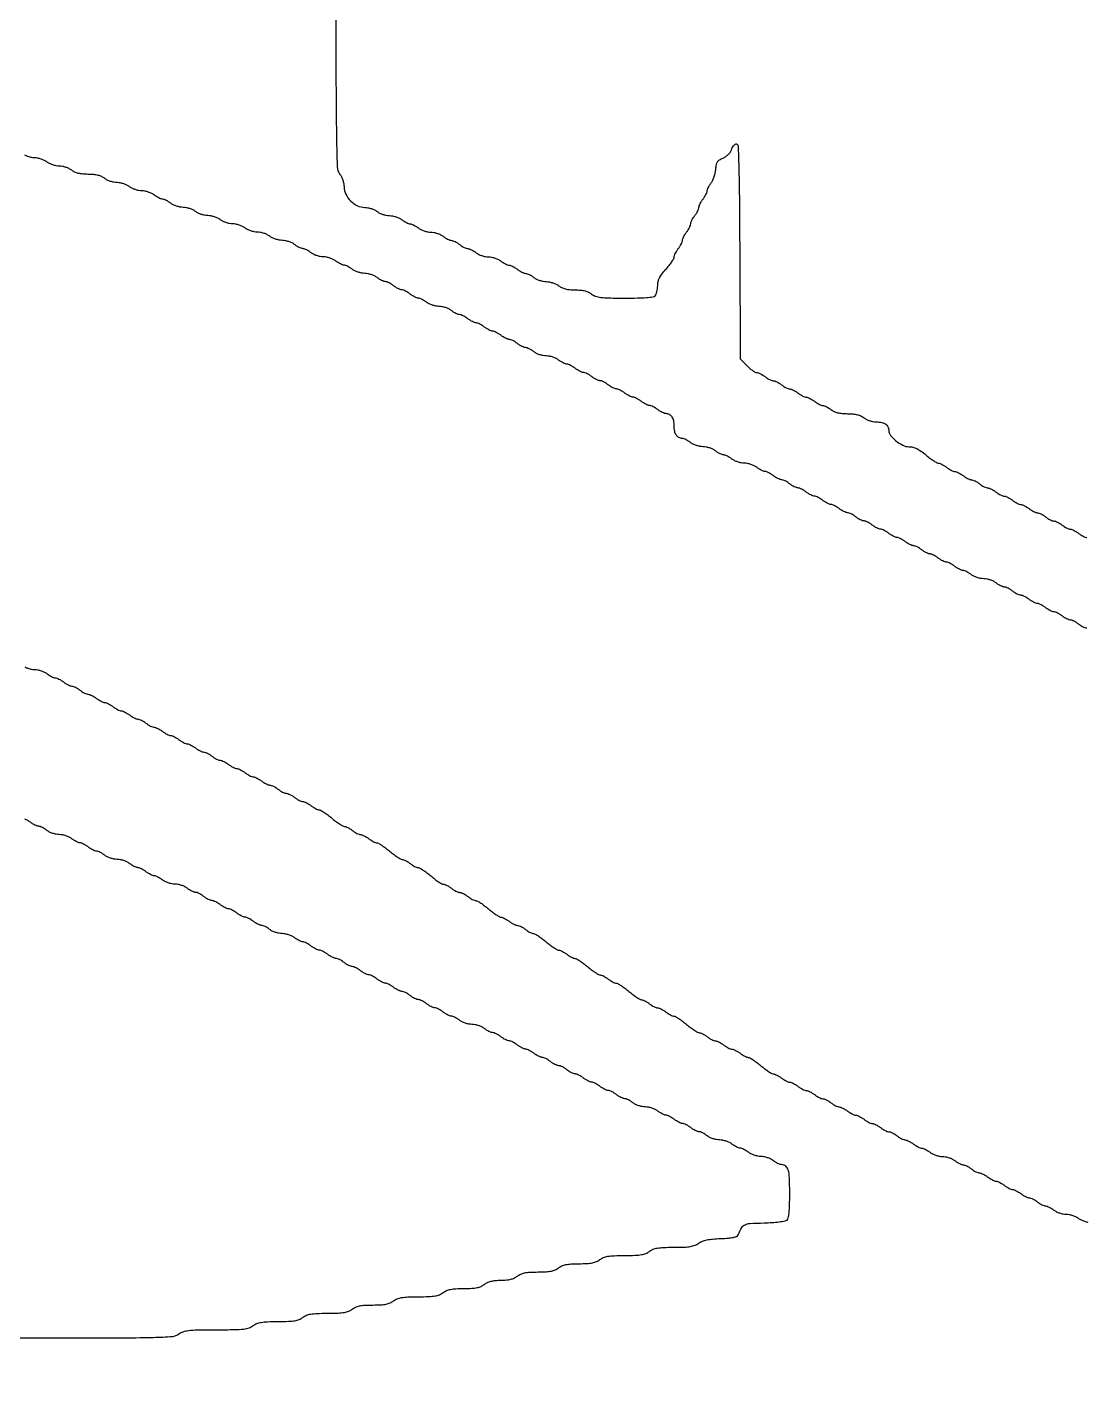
# Model space of a CAD drawing. Header units: millimetres. Extents: x 0 to 1000, y 0 to 588.
# Drawn here: x 439.9 to 529.2, y 99.9 to 214.8 of the extents above; entities that cross this region are included whole.
import ezdxf

# ---------------------------------------------------------------- set-up
doc = ezdxf.new("R2010")
doc.units = ezdxf.units.MM

msp = doc.modelspace()

# ---------------------------------------------------------------- linework, layer by layer
for points in [[(273.277, 483.9348, 0.000002), (273.2766, 337.614, 0.000002), (273.277, 191.2931, 0.198911)], [(677.9378, 384.1605, -0.000004), (677.9814, 359.4812, -0.000291)], [(731.5678, 338.3007, 0.000031), (731.5593, 434.6361, 0.00055)], [(401.9295, 304.5228, 0.000019), (401.9279, 261.1188, 0.000019), (401.9295, 217.7149, 0.198892)], [(731.484, 192.4257, 0.000011), (731.5272, 222.7923, 0.000297)], [(465.9287, 227.0702, 0.000198), (465.9375, 211.2428, 0.00324), (465.9769, 205.938, 0.004401), (466.044, 202.9874, 0.159401), (466.2726, 202.3567, -0.054431), (466.4042, 202.1443, -0.032642), (466.5146, 201.8686, -0.03223), (466.5902, 201.5743, -0.045189), (466.6164, 201.3041, 0.113931), (466.7618, 200.692, 0.082798), (467.173, 200.1223, 0.082498), (467.7485, 199.7151, 0.111622), (468.3671, 199.5712, -0.046891), (468.6287, 199.5449, -0.031741), (468.9187, 199.4685, -0.032009), (469.1919, 199.3578, -0.053807), (469.4019, 199.2273, 0.05391), (469.6125, 199.0965, 0.031665), (469.8876, 198.985, 0.031362), (470.1803, 198.9074, 0.045942), (470.4451, 198.8796, -0.045942), (470.7098, 198.8519, -0.031362), (471.0024, 198.7743, -0.031665), (471.2776, 198.6628, -0.05391), (471.4881, 198.5318, 0.025088), (471.6737, 198.4012, 0.024961), (471.8717, 198.2895, 0.025753), (472.0541, 198.2098, 0.082945), (472.1836, 198.1842, -0.082945), (472.3131, 198.1586, -0.025753), (472.4954, 198.0788, -0.024961), (472.6934, 197.9671, -0.025088), (472.879, 197.8365, 0.05391), (473.0895, 197.7056, 0.031665), (473.3647, 197.5941, 0.031362), (473.6573, 197.5166, 0.045942), (473.9221, 197.4888, -0.045942), (474.1868, 197.461, -0.031362), (474.4795, 197.3835, -0.031665), (474.7546, 197.272, -0.05391), (474.9652, 197.1411, 0.025088), (475.1507, 197.0104, 0.024961), (475.3487, 196.8986, 0.025753), (475.5312, 196.819, 0.082945), (475.6606, 196.7933, -0.082945), (475.7901, 196.7678, -0.025753), (475.9724, 196.688, -0.024961), (476.1705, 196.5764, -0.025088), (476.356, 196.4456, 0.025088), (476.5416, 196.315, 0.024961), (476.7396, 196.2033, 0.025753), (476.9219, 196.1235, 0.082945), (477.0514, 196.098, -0.082945), (477.1809, 196.0723, -0.025753), (477.3633, 195.9926, -0.024961), (477.5613, 195.8809, -0.025088), (477.7469, 195.7503, 0.05391), (477.9574, 195.6194, 0.031665), (478.2325, 195.5079, 0.031362), (478.5252, 195.4304, 0.045942), (478.79, 195.4026, -0.045942), (479.0547, 195.3747, -0.031362), (479.3474, 195.2972, -0.031665), (479.6225, 195.1857, -0.05391), (479.8331, 195.0548, 0.025088), (480.0186, 194.9242, 0.024961), (480.2166, 194.8124, 0.025753), (480.3991, 194.7328, 0.082945), (480.5285, 194.7071, -0.082945), (480.658, 194.6816, -0.025753), (480.8403, 194.6018, -0.024961), (481.0384, 194.4901, -0.025088), (481.2239, 194.3594, 0.025088), (481.4094, 194.2287, 0.024961), (481.6075, 194.1171, 0.025753), (481.7898, 194.0373, 0.082945), (481.9193, 194.0118, -0.082945), (482.0487, 193.9861, -0.025753), (482.2312, 193.9064, -0.024961), (482.4292, 193.7947, -0.025088), (482.6147, 193.664, 0.05391), (482.8253, 193.5331, 0.031665), (483.1004, 193.4216, 0.031362), (483.3931, 193.3441, 0.045942), (483.6578, 193.3163, -0.045942), (483.9226, 193.2885, -0.031362), (484.2152, 193.211, -0.031665), (484.4904, 193.0995, -0.05391), (484.7009, 192.9686, 0.057976), (484.9556, 192.8132, 0.046828), (485.2581, 192.7067, 0.038533), (485.6285, 192.6439, 0.020712), (486.0918, 192.6209, -0.020712), (486.5549, 192.598, -0.038533), (486.9255, 192.5351, -0.046828), (487.2279, 192.4287, -0.057976), (487.4826, 192.2732, 0.081923), (487.8165, 192.0906, 0.053609), (488.2446, 191.9905, 0.026162), (488.9254, 191.9425, 0.004086), (490.2729, 191.9294, 0.005504), (491.3437, 191.9394, 0.014827), (492.1036, 191.9775, 0.015221), (492.6427, 192.0371, 0.162621), (492.8373, 192.1342, 0.102538), (492.9176, 192.2566, 0.032813), (492.9845, 192.4648, 0.031172), (493.0305, 192.7127, 0.030215), (493.0459, 192.9669, -0.053129), (493.0826, 193.3118, -0.06279), (493.1912, 193.6211, -0.049062), (493.3972, 193.9487, -0.019083), (493.7412, 194.3594, 0.01572), (494.0078, 194.6733, 0.019759), (494.2335, 194.9808, 0.018266), (494.4002, 195.2482, 0.127223), (494.4405, 195.3955, -0.083599), (494.4648, 195.5279, -0.026804), (494.5432, 195.7124, -0.025895), (494.654, 195.9119, -0.026255), (494.7844, 196.098, 0.025088), (494.9151, 196.2835, 0.024961), (495.0267, 196.4815, 0.025753), (495.1065, 196.6639, 0.082945), (495.1321, 196.7933, -0.082945), (495.1577, 196.9228, -0.025753), (495.2374, 197.1052, -0.024961), (495.3491, 197.3033, -0.025088), (495.4799, 197.4888, 0.025088), (495.6105, 197.6743, 0.024961), (495.7222, 197.8724, 0.025753), (495.8019, 198.0547, 0.082945), (495.8275, 198.1842, -0.082945), (495.8531, 198.3136, -0.025753), (495.9329, 198.4961, -0.024961), (496.0445, 198.694, -0.025088), (496.1752, 198.8796, 0.025088), (496.3059, 199.0652, 0.024961), (496.4176, 199.2631, 0.025753), (496.4974, 199.4455, 0.082945), (496.5229, 199.575, -0.082945), (496.5485, 199.7045, -0.025753), (496.6282, 199.8869, -0.024961), (496.74, 200.0848, -0.025088), (496.8706, 200.2704, 0.023066), (497.001, 200.454, 0.024139), (497.1119, 200.6461, 0.024714), (497.1909, 200.8204, 0.090157), (497.2144, 200.939, -0.086039), (497.2374, 201.0596, -0.022157), (497.3157, 201.2425, -0.021886), (497.425, 201.4463, -0.020702), (497.5535, 201.6436, 0.047631), (497.6861, 201.8732, 0.025591), (497.8067, 202.1777, 0.025248), (497.8988, 202.5033, 0.035929), (497.9447, 202.8005, -0.029067), (497.9975, 203.1766, -0.096518), (498.092, 203.4065, -0.105376), (498.2609, 203.573, -0.038408), (498.5586, 203.7324, 0.048338), (498.8009, 203.8683, 0.047631), (499.0139, 204.0488, 0.049178), (499.1827, 204.2601, 0.060195), (499.2939, 204.4869, -0.039715), (499.3787, 204.6797, -0.061783), (499.4838, 204.8276, -0.082765), (499.5933, 204.9134, -0.208212), (499.6921, 204.9222, -0.312021), (499.8175, 204.7553, -0.002527), (499.8771, 203.0191, -0.005082), (499.9259, 200.4612, -0.00098), (499.9581, 195.8293), (500.0032, 186.8101), (500.5572, 186.2385, 0.022027), (500.7892, 186.0193, 0.025845), (501.0279, 185.8336, 0.026106), (501.2424, 185.6998, 0.123334), (501.3814, 185.6629, -0.083162), (501.5147, 185.6386, -0.026933), (501.6999, 185.5603, -0.026008), (501.9, 185.4495, -0.026479), (502.0862, 185.319, 0.025088), (502.2718, 185.1884, 0.024961), (502.4697, 185.0767, 0.025753), (502.6522, 184.997, 0.082945), (502.7816, 184.9714, -0.082945), (502.9111, 184.9458, -0.025753), (503.0934, 184.866, -0.024961), (503.2915, 184.7544, -0.025088), (503.477, 184.6237, 0.025088), (503.6625, 184.493, 0.024961), (503.8606, 184.3813, 0.025753), (504.043, 184.3015, 0.082945), (504.1725, 184.276, -0.082945), (504.3019, 184.2504, -0.025753), (504.4843, 184.1707, -0.024961), (504.6823, 184.0589, -0.025088), (504.8678, 183.9283, 0.025088), (505.0534, 183.7976, 0.024961), (505.2514, 183.6858, 0.025753), (505.4338, 183.6062, 0.082945), (505.5633, 183.5805, -0.082945), (505.6928, 183.555, -0.025753), (505.8751, 183.4752, -0.024961), (506.0731, 183.3636, -0.025088), (506.2587, 183.2328, 0.025088), (506.4442, 183.1022, 0.024961), (506.6422, 182.9905, 0.025753), (506.8246, 182.9108, 0.082945), (506.954, 182.8852, -0.082945), (507.0835, 182.8595, -0.025753), (507.2659, 182.7798, -0.024961), (507.464, 182.6681, -0.025088), (507.6495, 182.5375, 0.057976), (507.9042, 182.3821, 0.046828), (508.2067, 182.2756, 0.038533), (508.5771, 182.2126, 0.020712), (509.0403, 182.1898, -0.020712), (509.5035, 182.1668, -0.038533), (509.874, 182.104, -0.046828), (510.1764, 181.9975, -0.057976), (510.4312, 181.842, 0.05443), (510.6433, 181.7105, 0.032597), (510.919, 181.6001, 0.032193), (511.2133, 181.5243, 0.045272), (511.483, 181.4982, -0.050024), (511.9277, 181.4507, -0.099721), (512.2517, 181.3119, -0.127715), (512.447, 181.0861, -0.115236), (512.5174, 180.7847, 0.167776), (512.6623, 180.3649, 0.056641), (513.123, 179.8974, 0.05594), (513.7008, 179.5289, 0.114506), (514.2213, 179.4081, -0.0598), (514.5479, 179.3689, -0.053796), (514.8687, 179.2531, -0.042059), (515.2202, 179.0433, -0.018755), (515.6467, 178.7126, 0.012705), (515.982, 178.4461, 0.016549), (516.3028, 178.2204, 0.014214), (516.5783, 178.0509, 0.127395), (516.7139, 178.0134, -0.089602), (516.8337, 177.9897, -0.024901), (517.0087, 177.9108, -0.024292), (517.2014, 177.8, -0.023325), (517.3853, 177.6696, 0.025088), (517.5708, 177.5389, 0.024961), (517.7688, 177.4272, 0.025753), (517.9512, 177.3474, 0.082945), (518.0806, 177.3219, -0.082945), (518.2101, 177.2963, -0.025753), (518.3925, 177.2166, -0.024961), (518.5905, 177.1049, -0.025088), (518.7761, 176.9741, 0.025088), (518.9616, 176.8435, 0.024961), (519.1596, 176.7318, 0.025753), (519.342, 176.6521, 0.082945), (519.4715, 176.6264, -0.082945), (519.6009, 176.6009, -0.025753), (519.7833, 176.5211, -0.024961), (519.9813, 176.4095, -0.025088), (520.1668, 176.2788, 0.025088), (520.3524, 176.1481, 0.024961), (520.5504, 176.0364, 0.025753), (520.7328, 175.9566, 0.082945), (520.8623, 175.9311, -0.082945), (520.9918, 175.9054, -0.025753), (521.1741, 175.8258, -0.024961), (521.3721, 175.714, -0.025088), (521.5577, 175.5834, 0.025088), (521.7432, 175.4526, 0.024961), (521.9412, 175.3409, 0.025753), (522.1237, 175.2612, 0.082945), (522.2531, 175.2356, -0.082945), (522.3826, 175.2101, -0.025753), (522.5649, 175.1303, -0.024961), (522.763, 175.0187, -0.025088), (522.9485, 174.8879, 0.025088), (523.1341, 174.7573, 0.024961), (523.3321, 174.6456, 0.025753), (523.5144, 174.5659, 0.082945), (523.6439, 174.5402, -0.082945), (523.7733, 174.5146, -0.025753), (523.9558, 174.4349, -0.024961), (524.1538, 174.3232, -0.025088), (524.3394, 174.1926, 0.025088), (524.5249, 174.0618, 0.024961), (524.7229, 173.9502, 0.025753), (524.9053, 173.8704, 0.082945), (525.0347, 173.8449, -0.082945), (525.1642, 173.8192, -0.025753), (525.3466, 173.7395, -0.024961), (525.5447, 173.6278, -0.025088), (525.7302, 173.4971, 0.025088), (525.9157, 173.3664, 0.024961), (526.1138, 173.2547, 0.025753), (526.2961, 173.175, 0.082945), (526.4256, 173.1494, -0.082945), (526.555, 173.1239, -0.025753), (526.7375, 173.0441, -0.024961), (526.9354, 172.9323, -0.025088), (527.1209, 172.8017, 0.025088), (527.3066, 172.671, 0.024961), (527.5045, 172.5593, 0.025753), (527.6869, 172.4796, 0.082945), (527.8164, 172.454, -0.082945), (527.9459, 172.4284, -0.025753), (528.1282, 172.3487, -0.024961), (528.3262, 172.237, -0.025088), (528.5118, 172.1063, 0.025088), (528.6973, 171.9756, 0.024961), (528.8953, 171.8639, 0.025753), (529.0778, 171.7842, 0.082945), (529.2072, 171.7586, -0.082945)], [(529.2072, 164.1091, -0.082945), (529.0778, 164.1346, -0.025753), (528.8953, 164.2144, -0.024961), (528.6973, 164.326, -0.025088), (528.5118, 164.4568, 0.025088), (528.3262, 164.5874, 0.024961), (528.1282, 164.6992, 0.025753), (527.9459, 164.7789, 0.082945), (527.8164, 164.8045, -0.082945), (527.6869, 164.8301, -0.025753), (527.5045, 164.9098, -0.024961), (527.3066, 165.0215, -0.025088), (527.1209, 165.1522, 0.025088), (526.9354, 165.2829, 0.024961), (526.7375, 165.3946, 0.025753), (526.555, 165.4743, 0.082945), (526.4256, 165.4999, -0.082945), (526.2961, 165.5255, -0.025753), (526.1138, 165.6053, -0.024961), (525.9157, 165.7169, -0.025088), (525.7302, 165.8476, 0.025088), (525.5447, 165.9783, 0.024961), (525.3466, 166.09, 0.025753), (525.1642, 166.1697, 0.082945), (525.0347, 166.1953, -0.082945), (524.9053, 166.2209, -0.025753), (524.7229, 166.3006, -0.024961), (524.5249, 166.4124, -0.025088), (524.3394, 166.543, 0.025088), (524.1538, 166.6737, 0.024961), (523.9558, 166.7854, 0.025753), (523.7733, 166.8651, 0.082945), (523.6439, 166.8907, -0.082945), (523.5144, 166.9163, -0.025753), (523.3321, 166.996, -0.024961), (523.1341, 167.1077, -0.025088), (522.9485, 167.2385, 0.025088), (522.763, 167.3691, 0.024961), (522.5649, 167.4808, 0.025753), (522.3826, 167.5605, 0.082945), (522.2531, 167.5861, -0.082945), (522.1237, 167.6117, -0.025753), (521.9412, 167.6915, -0.024961), (521.7432, 167.8032, -0.025088), (521.5577, 167.9338, 0.05391), (521.3471, 168.0647, 0.031665), (521.072, 168.1762, 0.031362), (520.7793, 168.2537, 0.045942), (520.5146, 168.2815, -0.045942), (520.2498, 168.3093, -0.031362), (519.9572, 168.3868, -0.031665), (519.682, 168.4983, -0.05391), (519.4715, 168.6292, 0.025088), (519.2859, 168.7599, 0.024961), (519.0879, 168.8717, 0.025753), (518.9056, 168.9514, 0.082945), (518.7761, 168.977, -0.082945), (518.6465, 169.0025, -0.025753), (518.4642, 169.0823, -0.024961), (518.2662, 169.1939, -0.025088), (518.0806, 169.3247, 0.025088), (517.8951, 169.4553, 0.024961), (517.6971, 169.567, 0.025753), (517.5147, 169.6468, 0.082945), (517.3853, 169.6724, -0.082945), (517.2558, 169.698, -0.025753), (517.0734, 169.7777, -0.024961), (516.8753, 169.8894, -0.025088), (516.6898, 170.02, 0.025088), (516.5043, 170.1508, 0.024961), (516.3062, 170.2624, 0.025753), (516.1239, 170.3422, 0.082945), (515.9944, 170.3678, -0.082945), (515.865, 170.3934, -0.025753), (515.6825, 170.4731, -0.024961), (515.4846, 170.5848, -0.025088), (515.299, 170.7155, 0.025088), (515.1134, 170.8461, 0.024961), (514.9155, 170.9579, 0.025753), (514.733, 171.0376, 0.082945), (514.6036, 171.0632, -0.082945), (514.4741, 171.0887, -0.025753), (514.2917, 171.1685, -0.024961), (514.0938, 171.2802, -0.025088), (513.9082, 171.4109, 0.025088), (513.7226, 171.5416, 0.024961), (513.5247, 171.6532, 0.025753), (513.3422, 171.733, 0.082945), (513.2128, 171.7586, -0.082945), (513.0833, 171.7842, -0.025753), (512.901, 171.8639, -0.024961), (512.7029, 171.9756, -0.025088), (512.5174, 172.1063, 0.025088), (512.3318, 172.237, 0.024961), (512.1338, 172.3487, 0.025753), (511.9514, 172.4284, 0.082945), (511.8219, 172.454, -0.082945), (511.6925, 172.4796, -0.025753), (511.5101, 172.5593, -0.024961), (511.3121, 172.671, -0.025088), (511.1265, 172.8017, 0.025088), (510.941, 172.9323, 0.024961), (510.743, 173.0441, 0.025753), (510.5606, 173.1239, 0.082945), (510.4312, 173.1494, -0.082945), (510.3016, 173.175, -0.025753), (510.1193, 173.2547, -0.024961), (509.9212, 173.3664, -0.025088), (509.7357, 173.4971, 0.025088), (509.5502, 173.6278, 0.024961), (509.3521, 173.7395, 0.025753), (509.1698, 173.8192, 0.082945), (509.0403, 173.8449, -0.082945), (508.9109, 173.8704, -0.025753), (508.7284, 173.9502, -0.024961), (508.5304, 174.0618, -0.025088), (508.3449, 174.1926, 0.025088), (508.1593, 174.3232, 0.024961), (507.9613, 174.4349, 0.025753), (507.779, 174.5146, 0.082945), (507.6495, 174.5402, -0.082945), (507.52, 174.5659, -0.025753), (507.3376, 174.6456, -0.024961), (507.1397, 174.7573, -0.025088), (506.954, 174.8879, 0.025088), (506.7685, 175.0187, 0.024961), (506.5706, 175.1303, 0.025753), (506.3881, 175.2101, 0.082945), (506.2587, 175.2356, -0.082945), (506.1292, 175.2612, -0.025753), (505.9468, 175.3409, -0.024961), (505.7488, 175.4526, -0.025088), (505.5633, 175.5834, 0.025088), (505.3777, 175.714, 0.024961), (505.1797, 175.8258, 0.025753), (504.9973, 175.9054, 0.082945), (504.8678, 175.9311, -0.082945), (504.7384, 175.9566, -0.025753), (504.556, 176.0364, -0.024961), (504.358, 176.1481, -0.025088), (504.1725, 176.2788, 0.025088), (503.9869, 176.4095, 0.024961), (503.7889, 176.5211, 0.025753), (503.6064, 176.6009, 0.082945), (503.477, 176.6264, -0.082945), (503.3475, 176.6521, -0.025753), (503.1652, 176.7318, -0.024961), (502.9672, 176.8435, -0.025088), (502.7816, 176.9741, 0.025088), (502.5961, 177.1049, 0.024961), (502.3981, 177.2166, 0.025753), (502.2157, 177.2963, 0.082945), (502.0862, 177.3219, -0.082945), (501.9567, 177.3474, -0.025753), (501.7744, 177.4272, -0.024961), (501.5763, 177.5389, -0.025088), (501.3908, 177.6696, 0.05391), (501.1803, 177.8004, 0.031665), (500.9051, 177.912, 0.031362), (500.6124, 177.9895, 0.045942), (500.3476, 178.0173, -0.045942), (500.0829, 178.045, -0.031362), (499.7903, 178.1226, -0.031665), (499.5151, 178.2341, -0.05391), (499.3046, 178.365, 0.025088), (499.119, 178.4957, 0.024961), (498.921, 178.6073, 0.025753), (498.7386, 178.6871, 0.082945), (498.6091, 178.7126, -0.082945), (498.4796, 178.7383, -0.025753), (498.2973, 178.8181, -0.024961), (498.0993, 178.9297, -0.025088), (497.9137, 179.0604, 0.05391), (497.7032, 179.1913, 0.031665), (497.4281, 179.3028, 0.031362), (497.1354, 179.3803, 0.045942), (496.8706, 179.4081, -0.045942), (496.6059, 179.4359, -0.031362), (496.3132, 179.5134, -0.031665), (496.0381, 179.6249, -0.05391), (495.8275, 179.7558, 0.026417), (495.6414, 179.8862, 0.025977), (495.4414, 179.9971, 0.026897), (495.2564, 180.0754, 0.083283), (495.1234, 180.0996, -0.120826), (494.8333, 180.1753, -0.124377), (494.6148, 180.3759, -0.096104), (494.4805, 180.7035, -0.049359), (494.4367, 181.1466, 0.049359), (494.3928, 181.5898, 0.096104), (494.2586, 181.9174, 0.124377), (494.0401, 182.118, 0.120826), (493.75, 182.1936, -0.083283), (493.617, 182.2179, -0.026897), (493.432, 182.2962, -0.025977), (493.232, 182.4071, -0.026417), (493.0459, 182.5375, 0.025088), (492.8603, 182.6681, 0.024961), (492.6623, 182.7798, 0.025753), (492.48, 182.8595, 0.082945), (492.3505, 182.8852, -0.082945), (492.221, 182.9108, -0.025753), (492.0386, 182.9905, -0.024961), (491.8406, 183.1022, -0.025088), (491.655, 183.2328, 0.025088), (491.4695, 183.3636, 0.024961), (491.2715, 183.4752, 0.025753), (491.0891, 183.555, 0.082945), (490.9597, 183.5805, -0.082945), (490.8302, 183.6062, -0.025753), (490.6478, 183.6858, -0.024961), (490.4498, 183.7976, -0.025088), (490.2642, 183.9283, 0.025088), (490.0786, 184.0589, 0.024961), (489.8807, 184.1707, 0.025753), (489.6983, 184.2504, 0.082945), (489.5688, 184.276, -0.082945), (489.4394, 184.3015, -0.025753), (489.2569, 184.3813, -0.024961), (489.059, 184.493, -0.025088), (488.8735, 184.6237, 0.025088), (488.6878, 184.7544, 0.024961), (488.4899, 184.866, 0.025753), (488.3074, 184.9458, 0.082945), (488.178, 184.9714, -0.082945), (488.0485, 184.997, -0.025753), (487.8662, 185.0767, -0.024961), (487.6682, 185.1884, -0.025088), (487.4826, 185.319, 0.025088), (487.2971, 185.4498, 0.024961), (487.099, 185.5615, 0.025753), (486.9166, 185.6412, 0.082945), (486.7871, 185.6668, -0.082945), (486.6577, 185.6924, -0.025753), (486.4753, 185.7722, -0.024961), (486.2773, 185.8838, -0.025088), (486.0918, 186.0145, 0.025088), (485.9062, 186.1452, 0.024961), (485.7082, 186.2569, 0.025753), (485.5259, 186.3367, 0.082945), (485.3964, 186.3622, -0.082945), (485.2668, 186.3878, -0.025753), (485.0845, 186.4675, -0.024961), (484.8865, 186.5792, -0.025088), (484.7009, 186.7099, 0.05391), (484.4904, 186.8407, 0.031665), (484.2152, 186.9522, 0.031362), (483.9226, 187.0298, 0.045942), (483.6578, 187.0577, -0.045942), (483.3931, 187.0854, -0.031362), (483.1004, 187.163, -0.031665), (482.8253, 187.2745, -0.05391), (482.6147, 187.4054, 0.025088), (482.4292, 187.536, 0.024961), (482.2312, 187.6477, 0.025753), (482.0487, 187.7274, 0.082945), (481.9193, 187.753, -0.082945), (481.7898, 187.7786, -0.025753), (481.6075, 187.8584, -0.024961), (481.4094, 187.9701, -0.025088), (481.2239, 188.1007, 0.025088), (481.0384, 188.2315, 0.024961), (480.8403, 188.3431, 0.025753), (480.658, 188.4229, 0.082945), (480.5285, 188.4484, -0.082945), (480.3991, 188.474, -0.025753), (480.2166, 188.5537, -0.024961), (480.0186, 188.6655, -0.025088), (479.8331, 188.7962, 0.025088), (479.6475, 188.9268, 0.024961), (479.4495, 189.0386, 0.025753), (479.2672, 189.1182, 0.082945), (479.1377, 189.1439, -0.082945), (479.0082, 189.1694, -0.025753), (478.8258, 189.2492, -0.024961), (478.6278, 189.3608, -0.025088), (478.4422, 189.4916, 0.025088), (478.2567, 189.6222, 0.024961), (478.0586, 189.7339, 0.025753), (477.8763, 189.8137, 0.082945), (477.7469, 189.8392, -0.082945), (477.6174, 189.8649, -0.025753), (477.435, 189.9446, -0.024961), (477.237, 190.0563, -0.025088), (477.0514, 190.1869, 0.025088), (476.8658, 190.3177, 0.024961), (476.6679, 190.4294, 0.025753), (476.4855, 190.5091, 0.082945), (476.356, 190.5347, -0.082945), (476.2266, 190.5602, -0.025753), (476.0442, 190.64, -0.024961), (475.8462, 190.7517, -0.025088), (475.6606, 190.8824, 0.05391), (475.45, 191.0132, 0.031665), (475.175, 191.1248, 0.031362), (474.8823, 191.2023, 0.045942), (474.6175, 191.2301, -0.045942), (474.3527, 191.2579, -0.031362), (474.0601, 191.3354, -0.031665), (473.785, 191.4469, -0.05391), (473.5743, 191.5778, 0.025088), (473.3888, 191.7085, 0.024961), (473.1909, 191.8201, 0.025753), (473.0084, 191.8999, 0.082945), (472.879, 191.9254, -0.082945), (472.7495, 191.9511, -0.025753), (472.5671, 192.0308, -0.024961), (472.3691, 192.1425, -0.025088), (472.1836, 192.2732, 0.025088), (471.998, 192.4039, 0.024961), (471.8, 192.5156, 0.025753), (471.6176, 192.5953, 0.082945), (471.4881, 192.6209, -0.082945), (471.3587, 192.6464, -0.025753), (471.1763, 192.7262, -0.024961), (470.9783, 192.838, -0.025088), (470.7928, 192.9686, 0.025088), (470.6072, 193.0993, 0.024961), (470.4092, 193.211, 0.025753), (470.2268, 193.2908, 0.082945), (470.0973, 193.3163, -0.082945), (469.9678, 193.3419, -0.025753), (469.7855, 193.4216, -0.024961), (469.5875, 193.5333, -0.025088), (469.4019, 193.664, 0.05391), (469.1914, 193.7949, 0.031665), (468.9162, 193.9064, 0.031362), (468.6236, 193.984, 0.045942), (468.3588, 194.0118, -0.045942), (468.0941, 194.0395, -0.031362), (467.8014, 194.1171, -0.031665), (467.5263, 194.2286, -0.05391), (467.3157, 194.3594, 0.025088), (467.1302, 194.4901, 0.024961), (466.9322, 194.6018, 0.025753), (466.7497, 194.6816, 0.082945), (466.6203, 194.7071, -0.082945), (466.4908, 194.7328, -0.025753), (466.3085, 194.8124, -0.024961), (466.1104, 194.9242, -0.025088), (465.9249, 195.0548, 0.05391), (465.7144, 195.1857, 0.031665), (465.4392, 195.2972, 0.031362), (465.1465, 195.3747, 0.045942), (464.8817, 195.4026, -0.045942), (464.6169, 195.4304, -0.031362), (464.3244, 195.5079, -0.031665), (464.0492, 195.6194, -0.05391), (463.8387, 195.7503, 0.025088), (463.653, 195.8809, 0.024961), (463.4551, 195.9926, 0.025753), (463.2727, 196.0723, 0.082945), (463.1432, 196.098, -0.082945), (463.0137, 196.1235, -0.025753), (462.8314, 196.2033, -0.024961), (462.6334, 196.315, -0.025088), (462.4478, 196.4456, 0.05391), (462.2372, 196.5765, 0.031665), (461.9622, 196.688, 0.031362), (461.6695, 196.7656, 0.045942), (461.4047, 196.7933, -0.045942), (461.1399, 196.8211, -0.031362), (460.8473, 196.8986, -0.031665), (460.5722, 197.0102, -0.05391), (460.3616, 197.1411, 0.05391), (460.151, 197.272, 0.031665), (459.8758, 197.3835, 0.031362), (459.5833, 197.461, 0.045942), (459.3185, 197.4888, -0.045942), (459.0537, 197.5166, -0.031362), (458.761, 197.5941, -0.031665), (458.486, 197.7056, -0.05391), (458.2753, 197.8365, 0.05391), (458.0648, 197.9673, 0.031665), (457.7896, 198.0788, 0.031362), (457.497, 198.1564, 0.045942), (457.2323, 198.1842, -0.045942), (456.9675, 198.2119, -0.031362), (456.6748, 198.2895, -0.031665), (456.3997, 198.401, -0.05391), (456.1891, 198.5318, 0.05391), (455.9786, 198.6628, 0.031665), (455.7034, 198.7743, 0.031362), (455.4108, 198.8519, 0.045942), (455.146, 198.8796, -0.045942), (454.8813, 198.9074, -0.031362), (454.5886, 198.985, -0.031665), (454.3135, 199.0965, -0.05391), (454.1029, 199.2273, 0.05391), (453.8923, 199.3582, 0.031665), (453.6172, 199.4697, 0.031362), (453.3246, 199.5472, 0.045942), (453.0598, 199.575, -0.045942), (452.795, 199.6028, -0.031362), (452.5024, 199.6803, -0.031665), (452.2272, 199.7918, -0.05391), (452.0167, 199.9227, 0.025088), (451.8311, 200.0534, 0.024961), (451.6331, 200.1651, 0.025753), (451.4507, 200.2448, 0.082945), (451.3212, 200.2704, -0.082945), (451.1918, 200.296, -0.025753), (451.0095, 200.3757, -0.024961), (450.8114, 200.4874, -0.025088), (450.6259, 200.6182, 0.05391), (450.4152, 200.749, 0.031665), (450.1402, 200.8605, 0.031362), (449.8475, 200.9381, 0.045942), (449.5827, 200.9658, -0.045942), (449.3179, 200.9936, -0.031362), (449.0254, 201.0712, -0.031665), (448.7502, 201.1827, -0.05391), (448.5396, 201.3135, 0.05391), (448.329, 201.4444, 0.031665), (448.0539, 201.5559, 0.031362), (447.7613, 201.6334, 0.045942), (447.4965, 201.6612, -0.045942), (447.2317, 201.689, -0.031362), (446.939, 201.7665, -0.031665), (446.6639, 201.878, -0.05391), (446.4534, 202.0089, 0.057976), (446.1987, 202.1644, 0.046828), (445.8962, 202.2709, 0.038533), (445.5258, 202.3337, 0.020712), (445.0625, 202.3567, -0.020712), (444.5994, 202.3796, -0.038533), (444.2288, 202.4425, -0.046828), (443.9264, 202.5489, -0.057976), (443.6717, 202.7044, 0.05391), (443.4612, 202.8352, 0.031665), (443.186, 202.9467, 0.031362), (442.8934, 203.0243, 0.045942), (442.6286, 203.052, -0.045942), (442.3638, 203.0798, -0.031362), (442.0712, 203.1574, -0.031665), (441.7961, 203.2689, -0.05391), (441.5855, 203.3997, 0.05391), (441.3749, 203.5306, 0.031665), (441.0998, 203.6421, 0.031362), (440.8071, 203.7196, 0.045942), (440.5424, 203.7474, -0.045942), (440.2776, 203.7753, -0.031362), (439.985, 203.8528, -0.031665), (439.7098, 203.9644, -0.05391)], [(439.7098, 160.8489, 0.031665), (439.985, 160.7374, 0.031362), (440.2776, 160.6598, 0.045942), (440.5424, 160.6321, -0.045942), (440.8071, 160.6043, -0.031362), (441.0998, 160.5267, -0.031665), (441.3749, 160.4152, -0.05391), (441.5855, 160.2843, 0.025088), (441.771, 160.1536, 0.024961), (441.9691, 160.0419, 0.025753), (442.1515, 159.9622, 0.082945), (442.281, 159.9366, -0.082945), (442.4104, 159.9111, -0.025753), (442.5927, 159.8313, -0.024961), (442.7908, 159.7196, -0.025088), (442.9763, 159.5889, 0.025088), (443.1619, 159.4583, 0.024961), (443.3599, 159.3465, 0.025753), (443.5422, 159.2668, 0.082945), (443.6717, 159.2412, -0.082945), (443.8013, 159.2156, -0.025753), (443.9836, 159.1359, -0.024961), (444.1816, 159.0242, -0.025088), (444.3672, 158.8935, 0.025088), (444.5527, 158.7628, 0.024961), (444.7507, 158.6511, 0.025753), (444.9331, 158.5714, 0.082945), (445.0625, 158.5458, -0.082945), (445.192, 158.5202, -0.025753), (445.3744, 158.4404, -0.024961), (445.5725, 158.3288, -0.025088), (445.758, 158.1981, 0.025088), (445.9435, 158.0674, 0.024961), (446.1416, 157.9557, 0.025753), (446.3239, 157.876, 0.082945), (446.4534, 157.8504, -0.082945), (446.5828, 157.8248, -0.025753), (446.7653, 157.7451, -0.024961), (446.9632, 157.6333, -0.025088), (447.1488, 157.5027, 0.025088), (447.3344, 157.372, 0.024961), (447.5323, 157.2603, 0.025753), (447.7147, 157.1805, 0.082945), (447.8442, 157.155, -0.082945), (447.9737, 157.1294, -0.025753), (448.1561, 157.0497, -0.024961), (448.354, 156.938, -0.025088), (448.5396, 156.8072, 0.025088), (448.7252, 156.6766, 0.024961), (448.9231, 156.5649, 0.025753), (449.1056, 156.4852, 0.082945), (449.235, 156.4595, -0.082945), (449.3645, 156.434, -0.025753), (449.5468, 156.3542, -0.024961), (449.7449, 156.2425, -0.025088), (449.9304, 156.1119, 0.025088), (450.1159, 155.9811, 0.024961), (450.314, 155.8695, 0.025753), (450.4964, 155.7897, 0.082945), (450.6259, 155.7642, -0.082945), (450.7553, 155.7385, -0.025753), (450.9377, 155.6589, -0.024961), (451.1357, 155.5471, -0.025088), (451.3212, 155.4165, 0.025088), (451.5068, 155.2858, 0.024961), (451.7048, 155.174, 0.025753), (451.8871, 155.0943, 0.082945), (452.0167, 155.0687, -0.082945), (452.1462, 155.0432, -0.025753), (452.3285, 154.9634, -0.024961), (452.5265, 154.8518, -0.025088), (452.7121, 154.721, 0.025088), (452.8976, 154.5904, 0.024961), (453.0957, 154.4787, 0.025753), (453.278, 154.3989, 0.082945), (453.4074, 154.3733, -0.082945), (453.5369, 154.3477, -0.025753), (453.7193, 154.268, -0.024961), (453.9174, 154.1563, -0.025088), (454.1029, 154.0257, 0.025088), (454.2885, 153.8949, 0.024961), (454.4865, 153.7833, 0.025753), (454.6688, 153.7035, 0.082945), (454.7983, 153.6779, -0.082945), (454.9277, 153.6523, -0.025753), (455.1102, 153.5726, -0.024961), (455.3081, 153.4609, -0.025088), (455.4938, 153.3302, 0.025088), (455.6793, 153.1996, 0.024961), (455.8772, 153.0878, 0.025753), (456.0597, 153.0081, 0.082945), (456.1891, 152.9825, -0.082945), (456.3186, 152.957, -0.025753), (456.501, 152.8772, -0.024961), (456.699, 152.7655, -0.025088), (456.8845, 152.6348, 0.025088), (457.0701, 152.5041, 0.024961), (457.2681, 152.3925, 0.025753), (457.4505, 152.3127, 0.082945), (457.58, 152.2871, -0.082945), (457.7094, 152.2615, -0.025753), (457.8918, 152.1818, -0.024961), (458.0898, 152.0701, -0.025088), (458.2753, 151.9393, 0.025088), (458.4609, 151.8087, 0.024961), (458.6589, 151.697, 0.025753), (458.8413, 151.6173, 0.082945), (458.9708, 151.5917, -0.082945), (459.1003, 151.5661, -0.025753), (459.2826, 151.4863, -0.024961), (459.4806, 151.3747, -0.025088), (459.6662, 151.244, 0.025088), (459.8517, 151.1133, 0.024961), (460.0497, 151.0016, 0.025753), (460.2321, 150.9218, 0.082945), (460.3616, 150.8963, -0.082945), (460.4911, 150.8707, -0.025753), (460.6734, 150.791, -0.024961), (460.8715, 150.6793, -0.025088), (461.057, 150.5486, 0.025088), (461.2425, 150.4179, 0.024961), (461.4406, 150.3061, 0.025753), (461.6229, 150.2265, 0.082945), (461.7524, 150.2008, -0.082945), (461.8818, 150.1753, -0.025753), (462.0643, 150.0955, -0.024961), (462.2623, 149.9839, -0.025088), (462.4478, 149.8531, 0.025088), (462.6334, 149.7225, 0.024961), (462.8314, 149.6108, 0.025753), (463.0137, 149.5311, 0.082945), (463.1432, 149.5055, -0.082945), (463.2727, 149.4798, -0.025753), (463.4551, 149.4001, -0.024961), (463.653, 149.2884, -0.025088), (463.8387, 149.1578, 0.023325), (464.0224, 149.0274, 0.024292), (464.2151, 148.9165, 0.024901), (464.3902, 148.8375, 0.089602), (464.5099, 148.8139, -0.127395), (464.6456, 148.7764, -0.014214), (464.921, 148.6069, -0.016549), (465.2418, 148.3812, -0.012705), (465.5772, 148.1146, 0.012705), (465.9125, 147.848, 0.016549), (466.2333, 147.6224, 0.014214), (466.5087, 147.4529, 0.127395), (466.6444, 147.4154, -0.089602), (466.7641, 147.3917, -0.024901), (466.9392, 147.3128, -0.024292), (467.1319, 147.2019, -0.023325), (467.3157, 147.0716, 0.025088), (467.5013, 146.9408, 0.024961), (467.6993, 146.8291, 0.025753), (467.8816, 146.7494, 0.082945), (468.0111, 146.7238, -0.082945), (468.1406, 146.6983, -0.025753), (468.323, 146.6185, -0.024961), (468.5209, 146.5068, -0.025088), (468.7065, 146.3761, 0.023325), (468.8903, 146.2457, 0.024292), (469.083, 146.1349, 0.024901), (469.258, 146.056, 0.089602), (469.3778, 146.0323, -0.127395), (469.5134, 145.9948, -0.014214), (469.7889, 145.8253, -0.016549), (470.1097, 145.5996, -0.012705), (470.4451, 145.3329, 0.012705), (470.7804, 145.0664, 0.016549), (471.1011, 144.8407, 0.014214), (471.3766, 144.6712, 0.127395), (471.5123, 144.6337, -0.089602), (471.632, 144.61, -0.024901), (471.8071, 144.5311, -0.024292), (471.9998, 144.4203, -0.023325), (472.1836, 144.2899, 0.023325), (472.3673, 144.1595, 0.024292), (472.56, 144.0486, 0.024901), (472.7351, 143.9697, 0.089602), (472.8548, 143.9461, -0.127395), (472.9905, 143.9086, -0.014214), (473.266, 143.7391, -0.016549), (473.5867, 143.5134, -0.012705), (473.9221, 143.2467, 0.012705), (474.2574, 142.9801, 0.016549), (474.5782, 142.7545, 0.014214), (474.8537, 142.585, 0.127395), (474.9893, 142.5475, -0.089602), (475.1091, 142.5238, -0.024901), (475.2841, 142.4449, -0.024292), (475.4768, 142.3341, -0.023325), (475.6606, 142.2037, 0.025088), (475.8462, 142.073, 0.024961), (476.0442, 141.9612, 0.025753), (476.2266, 141.8815, 0.082945), (476.356, 141.8559, -0.082945), (476.4855, 141.8304, -0.025753), (476.6679, 141.7506, -0.024961), (476.8658, 141.639, -0.025088), (477.0514, 141.5082, 0.023325), (477.2352, 141.3778, 0.024292), (477.4279, 141.267, 0.024901), (477.603, 141.1881, 0.089602), (477.7227, 141.1644, -0.127395), (477.8584, 141.1269, -0.014214), (478.1338, 140.9574, -0.016549), (478.4546, 140.7317, -0.012705), (478.79, 140.4652, 0.012705), (479.1253, 140.1986, 0.016549), (479.4461, 139.9729, 0.014214), (479.7215, 139.8033, 0.127395), (479.8572, 139.7659, -0.089602), (479.9769, 139.7422, -0.024901), (480.152, 139.6632, -0.024292), (480.3447, 139.5524, -0.023325), (480.5285, 139.422, 0.025088), (480.7141, 139.2913, 0.024961), (480.912, 139.1797, 0.025753), (481.0944, 139.0999, 0.082945), (481.2239, 139.0743, -0.082945), (481.3534, 139.0487, -0.025753), (481.5358, 138.969, -0.024961), (481.7337, 138.8573, -0.025088), (481.9193, 138.7267, 0.023325), (482.1031, 138.5962, 0.024292), (482.2958, 138.4854, 0.024901), (482.4709, 138.4064, 0.089602), (482.5906, 138.3828, -0.127395), (482.7262, 138.3452, -0.014214), (483.0017, 138.1758, -0.016549), (483.3225, 137.9501, -0.012705), (483.6578, 137.6835, 0.012705), (483.9932, 137.4169, 0.016549), (484.3139, 137.1912, 0.014214), (484.5894, 137.0217, 0.127395), (484.7251, 136.9842, -0.089602), (484.8448, 136.9606, -0.024901), (485.0199, 136.8816, -0.024292), (485.2126, 136.7708, -0.023325), (485.3964, 136.6403, 0.023325), (485.5801, 136.5099, 0.024292), (485.7728, 136.3992, 0.024901), (485.9479, 136.3202, 0.089602), (486.0676, 136.2965, -0.127395), (486.2033, 136.259, -0.014214), (486.4788, 136.0895, -0.016549), (486.7995, 135.8639, -0.012705), (487.1349, 135.5973, 0.012705), (487.4702, 135.3307, 0.016549), (487.791, 135.105, 0.014214), (488.0665, 134.9355, 0.127395), (488.2021, 134.898, -0.089602), (488.3219, 134.8744, -0.024901), (488.4969, 134.7954, -0.024292), (488.6896, 134.6846, -0.023325), (488.8735, 134.5541, 0.023325), (489.0572, 134.4237, 0.024292), (489.2499, 134.3129, 0.024901), (489.4249, 134.2339, 0.089602), (489.5447, 134.2103, -0.127395), (489.6803, 134.1728, -0.014214), (489.9558, 134.0033, -0.016549), (490.2766, 133.7776, -0.012705), (490.612, 133.511, 0.012705), (490.9473, 133.2445, 0.016549), (491.268, 133.0188, 0.014214), (491.5435, 132.8493, 0.127395), (491.6792, 132.8118, -0.089602), (491.7989, 132.7881, -0.024901), (491.974, 132.7091, -0.024292), (492.1667, 132.5984, -0.023325), (492.3505, 132.4679, 0.025088), (492.536, 132.3372, 0.024961), (492.7341, 132.2256, 0.025753), (492.9164, 132.1458, 0.082945), (493.0459, 132.1202, -0.082945), (493.1753, 132.0946, -0.025753), (493.3578, 132.0149, -0.024961), (493.5557, 131.9032, -0.025088), (493.7412, 131.7725, 0.023325), (493.9251, 131.642, 0.024292), (494.1178, 131.5313, 0.024901), (494.2928, 131.4523, 0.089602), (494.4126, 131.4286, -0.127395), (494.5482, 131.3911, -0.014214), (494.8237, 131.2216, -0.016549), (495.1445, 130.996, -0.012705), (495.4799, 130.7294, 0.012705), (495.8151, 130.4628, 0.016549), (496.1359, 130.2371, 0.014214), (496.4114, 130.0676, 0.127395), (496.547, 130.0301, -0.089602), (496.6668, 130.0065, -0.024901), (496.8419, 129.9276, -0.024292), (497.0345, 129.8167, -0.023325), (497.2184, 129.6863, 0.025088), (497.4039, 129.5556, 0.024961), (497.6018, 129.4439, 0.025753), (497.7843, 129.3641, 0.082945), (497.9137, 129.3386, -0.082945), (498.0432, 129.3129, -0.025753), (498.2256, 129.2333, -0.024961), (498.4236, 129.1215, -0.025088), (498.6091, 128.9909, 0.025088), (498.7948, 128.8601, 0.024961), (498.9927, 128.7485, 0.025753), (499.1751, 128.6687, 0.082945), (499.3046, 128.6432, -0.082945), (499.434, 128.6176, -0.025753), (499.6164, 128.5378, -0.024961), (499.8144, 128.4262, -0.025088), (499.9999, 128.2954, 0.023325), (500.1838, 128.165, 0.024292), (500.3765, 128.0542, 0.024901), (500.5515, 127.9753, 0.089602), (500.6713, 127.9516, -0.127395), (500.8069, 127.9141, -0.014214), (501.0824, 127.7446, -0.016549), (501.4032, 127.519, -0.012705), (501.7385, 127.2524, 0.012705), (502.0739, 126.9858, 0.016549), (502.3946, 126.7601, 0.014214), (502.6701, 126.5905, 0.127395), (502.8058, 126.5531, -0.089602), (502.9255, 126.5294, -0.024901), (503.1006, 126.4505, -0.024292), (503.2933, 126.3396, -0.023325), (503.477, 126.2092, 0.025088), (503.6625, 126.0786, 0.024961), (503.8606, 125.9668, 0.025753), (504.043, 125.8871, 0.082945), (504.1725, 125.8615, -0.082945), (504.3019, 125.8359, -0.025753), (504.4843, 125.7562, -0.024961), (504.6823, 125.6445, -0.025088), (504.8678, 125.5138, 0.025088), (505.0534, 125.3831, 0.024961), (505.2514, 125.2714, 0.025753), (505.4338, 125.1917, 0.082945), (505.5633, 125.1661, -0.082945), (505.6928, 125.1405, -0.025753), (505.8751, 125.0607, -0.024961), (506.0731, 124.9491, -0.025088), (506.2587, 124.8184, 0.025088), (506.4442, 124.6877, 0.024961), (506.6422, 124.576, 0.025753), (506.8246, 124.4963, 0.082945), (506.954, 124.4707, -0.082945), (507.0835, 124.4451, -0.025753), (507.2659, 124.3654, -0.024961), (507.464, 124.2536, -0.025088), (507.6495, 124.123, 0.025088), (507.835, 123.9923, 0.024961), (508.0331, 123.8806, 0.025753), (508.2154, 123.8009, 0.082945), (508.3449, 123.7753, -0.082945), (508.4743, 123.7497, -0.025753), (508.6568, 123.67, -0.024961), (508.8548, 123.5583, -0.025088), (509.0403, 123.4275, 0.025088), (509.2259, 123.2969, 0.024961), (509.4239, 123.1852, 0.025753), (509.6062, 123.1055, 0.082945), (509.7357, 123.0799, -0.082945), (509.8652, 123.0543, -0.025753), (510.0476, 122.9745, -0.024961), (510.2455, 122.8628, -0.025088), (510.4312, 122.7322, 0.025088), (510.6167, 122.6014, 0.024961), (510.8146, 122.4898, 0.025753), (510.9971, 122.41, 0.082945), (511.1265, 122.3845, -0.082945), (511.256, 122.3589, -0.025753), (511.4383, 122.2792, -0.024961), (511.6364, 122.1674, -0.025088), (511.8219, 122.0368, 0.025088), (512.0075, 121.9061, 0.024961), (512.2055, 121.7943, 0.025753), (512.3879, 121.7147, 0.082945), (512.5174, 121.689, -0.082945), (512.6468, 121.6635, -0.025753), (512.8292, 121.5837, -0.024961), (513.0272, 121.4721, -0.025088), (513.2128, 121.3413, 0.025088), (513.3983, 121.2107, 0.024961), (513.5963, 121.099, 0.025753), (513.7788, 121.0192, 0.082945), (513.9082, 120.9936, -0.082945), (514.0377, 120.968, -0.025753), (514.22, 120.8883, -0.024961), (514.4181, 120.7766, -0.025088), (514.6036, 120.646, 0.025088), (514.7891, 120.5152, 0.024961), (514.9872, 120.4036, 0.025753), (515.1695, 120.3238, 0.082945), (515.299, 120.2982, -0.082945), (515.4284, 120.2726, -0.025753), (515.6109, 120.1929, -0.024961), (515.8089, 120.0812, -0.025088), (515.9944, 119.9505, 0.05391), (516.205, 119.8196, 0.031665), (516.4801, 119.7081, 0.031362), (516.7728, 119.6306, 0.045942), (517.0375, 119.6028, -0.045942), (517.3023, 119.575, -0.031362), (517.5949, 119.4975, -0.031665), (517.8701, 119.386, -0.05391), (518.0806, 119.2551, 0.025088), (518.2662, 119.1244, 0.024961), (518.4642, 119.0128, 0.025753), (518.6465, 118.933, 0.082945), (518.7761, 118.9074, -0.082945), (518.9056, 118.8818, -0.025753), (519.0879, 118.8021, -0.024961), (519.2859, 118.6904, -0.025088), (519.4715, 118.5597, 0.025088), (519.657, 118.429, 0.024961), (519.855, 118.3173, 0.025753), (520.0374, 118.2376, 0.082945), (520.1668, 118.212, -0.082945), (520.2963, 118.1864, -0.025753), (520.4787, 118.1067, -0.024961), (520.6768, 117.995, -0.025088), (520.8623, 117.8643, 0.025088), (521.0478, 117.7337, 0.024961), (521.2459, 117.6219, 0.025753), (521.4282, 117.5421, 0.082945), (521.5577, 117.5166, -0.082945), (521.6871, 117.491, -0.025753), (521.8696, 117.4113, -0.024961), (522.0675, 117.2996, -0.025088), (522.2531, 117.1689, 0.025088), (522.4387, 117.0382, 0.024961), (522.6366, 116.9265, 0.025753), (522.8191, 116.8468, 0.082945), (522.9485, 116.8211, -0.082945), (523.078, 116.7956, -0.025753), (523.2604, 116.7158, -0.024961), (523.4583, 116.6042, -0.025088), (523.6439, 116.4735, 0.025088), (523.8295, 116.3428, 0.024961), (524.0275, 116.2311, 0.025753), (524.2099, 116.1514, 0.082945), (524.3394, 116.1258, -0.082945), (524.4688, 116.1001, -0.025753), (524.6511, 116.0204, -0.024961), (524.8492, 115.9087, -0.025088), (525.0347, 115.7781, 0.025088), (525.2203, 115.6473, 0.024961), (525.4183, 115.5357, 0.025753), (525.6007, 115.4559, 0.082945), (525.7302, 115.4304, -0.082945), (525.8596, 115.4048, -0.025753), (526.042, 115.3251, -0.024961), (526.24, 115.2134, -0.025088), (526.4256, 115.0826, 0.05391), (526.6361, 114.9518, 0.031665), (526.9112, 114.8402, 0.031362), (527.2039, 114.7627, 0.045942), (527.4687, 114.7349, -0.045942), (527.7334, 114.7072, -0.031362), (528.0261, 114.6296, -0.031665), (528.3012, 114.5181, -0.05391), (528.5118, 114.3872, 0.05391), (528.7224, 114.2564, 0.031665), (528.9974, 114.1449, 0.031362), (529.2901, 114.0673, 0.045942)], [(430.6991, 104.3182, 0.000394), (439.1516, 104.3115, 0.000394), (447.604, 104.3182, 0.005873), (450.5592, 104.3575, 0.011976), (452.1531, 104.4357, 0.148791), (452.7121, 104.6515, -0.087291), (453.0594, 104.8366, -0.051261), (453.5209, 104.9365, -0.023648), (454.2759, 104.9843, -0.003303), (455.8414, 104.9992, 0.003303), (457.407, 105.014, 0.023648), (458.1619, 105.062, 0.051261), (458.6234, 105.1618, 0.087291), (458.9708, 105.347, -0.069872), (459.2723, 105.5213, -0.05496), (459.636, 105.6239, -0.032567), (460.1644, 105.6769, -0.007562), (461.057, 105.6946, 0.007562), (461.9497, 105.7123, 0.032567), (462.478, 105.7654, 0.05496), (462.8417, 105.8679, 0.069872), (463.1432, 106.0423, -0.069872), (463.4449, 106.2168, -0.05496), (463.8086, 106.3193, -0.032567), (464.3368, 106.3724, -0.007562), (465.2294, 106.39, 0.007562), (466.1222, 106.4077, 0.032567), (466.6504, 106.4607, 0.05496), (467.0141, 106.5634, 0.069872), (467.3157, 106.7377, -0.063663), (467.5972, 106.9052, -0.053074), (467.9295, 107.0092, -0.036266), (468.3798, 107.0657, -0.011617), (469.0542, 107.0855, 0.011617), (469.7287, 107.1051, 0.036266), (470.1789, 107.1616, 0.053074), (470.5113, 107.2657, 0.063663), (470.7928, 107.4332, -0.069872), (471.0943, 107.6076, -0.05496), (471.458, 107.7101, -0.032567), (471.9863, 107.7631, -0.007562), (472.879, 107.7808, 0.007562), (473.7716, 107.7986, 0.032567), (474.2999, 107.8516, 0.05496), (474.6636, 107.9541, 0.069872), (474.9652, 108.1285, -0.063663), (475.2466, 108.296, -0.053074), (475.579, 108.4001, -0.036266), (476.0293, 108.4566, -0.011617), (476.7037, 108.4762, 0.011617), (477.3781, 108.496, 0.036266), (477.8285, 108.5525, 0.053074), (478.1608, 108.6565, 0.063663), (478.4422, 108.824, -0.057976), (478.697, 108.9794, -0.046828), (478.9994, 109.0859, -0.038533), (479.3699, 109.1487, -0.020712), (479.8331, 109.1717, 0.020712), (480.2963, 109.1946, 0.038533), (480.6667, 109.2575, 0.046828), (480.9692, 109.3639, 0.057976), (481.2239, 109.5194, -0.063663), (481.5054, 109.6869, -0.053074), (481.8377, 109.7909, -0.036266), (482.288, 109.8474, -0.011617), (482.9624, 109.867, 0.011617), (483.6368, 109.8867, 0.036266), (484.0872, 109.9433, 0.053074), (484.4195, 110.0474, 0.063663), (484.7009, 110.2147, -0.063663), (484.9824, 110.3822, -0.053074), (485.3147, 110.4863, -0.036266), (485.765, 110.5428, -0.011617), (486.4395, 110.5625, 0.011617), (487.1139, 110.5822, 0.036266), (487.5642, 110.6387, 0.053074), (487.8965, 110.7427, 0.063663), (488.178, 110.9102, -0.069872), (488.4796, 111.0846, -0.05496), (488.8433, 111.1872, -0.032567), (489.3715, 111.2403, -0.007562), (490.2642, 111.2579, 0.007562), (491.1569, 111.2756, 0.032567), (491.6851, 111.3286, 0.05496), (492.0488, 111.4312, 0.069872), (492.3505, 111.6056, -0.069278), (492.6508, 111.7798, -0.05548), (493.0108, 111.8818, -0.033045), (493.5319, 111.9338, -0.007731), (494.4099, 111.9494, 0.008083), (495.2799, 111.9655, 0.031857), (495.813, 112.0182, 0.051312), (496.1905, 112.1205, 0.062985), (496.5119, 112.2932, -0.060402), (496.8129, 112.4569, -0.041856), (497.1841, 112.5691, -0.030765), (497.672, 112.6422, -0.012335), (498.346, 112.6844, 0.009651), (499.0026, 112.7219, 0.032939), (499.4261, 112.7826, 0.05276), (499.6952, 112.8697, 0.181107), (499.8239, 112.9964, -0.024103), (500.1495, 113.6166, -0.153035), (500.4102, 113.8525, -0.094565), (500.8136, 113.9526, -0.006327), (502.008, 114.0028, 0.009847), (502.6796, 114.0357, 0.013458), (503.2826, 114.0936, 0.010234), (503.7777, 114.1649, 0.13309), (503.9454, 114.2413, 0.170797), (504.0541, 114.4228, 0.024863), (504.1201, 114.8546, 0.019407), (504.1607, 115.4966, 0.006092), (504.1725, 116.46, 0.008926), (504.1485, 117.7972, 0.05943), (504.0462, 118.4545, 0.151551), (503.8346, 118.7818, 0.17209), (503.4857, 118.9113, -0.083283), (503.3528, 118.9355, -0.026897), (503.1678, 119.0138, -0.025977), (502.9678, 119.1247, -0.026417), (502.7816, 119.2551, 0.05391), (502.5711, 119.386, 0.031665), (502.2959, 119.4975, 0.031362), (502.0033, 119.575, 0.045942), (501.7385, 119.6028, -0.045942), (501.4738, 119.6306, -0.031362), (501.1811, 119.7081, -0.031665), (500.906, 119.8196, -0.05391), (500.6954, 119.9505, 0.025088), (500.5099, 120.0812, 0.024961), (500.3118, 120.1929, 0.025753), (500.1294, 120.2726, 0.082945), (499.9999, 120.2982, -0.082945), (499.8705, 120.3238, -0.025753), (499.6882, 120.4036, -0.024961), (499.4901, 120.5152, -0.025088), (499.3046, 120.646, 0.05391), (499.094, 120.7768, 0.031665), (498.8189, 120.8883, 0.031362), (498.5262, 120.9659, 0.045942), (498.2614, 120.9936, -0.045942), (497.9966, 121.0214, -0.031362), (497.7041, 121.099, -0.031665), (497.4289, 121.2105, -0.05391), (497.2184, 121.3413, 0.025088), (497.0327, 121.4721, 0.024961), (496.8348, 121.5837, 0.025753), (496.6524, 121.6635, 0.082945), (496.5229, 121.689, -0.082945), (496.3934, 121.7147, -0.025753), (496.2111, 121.7943, -0.024961), (496.0131, 121.9061, -0.025088), (495.8275, 122.0368, 0.025088), (495.642, 122.1674, 0.024961), (495.444, 122.2792, 0.025753), (495.2615, 122.3589, 0.082945), (495.1321, 122.3845, -0.082945), (495.0026, 122.41, -0.025753), (494.8203, 122.4898, -0.024961), (494.6222, 122.6014, -0.025088), (494.4367, 122.7322, 0.025088), (494.2512, 122.8628, 0.024961), (494.0531, 122.9745, 0.025753), (493.8708, 123.0543, 0.082945), (493.7412, 123.0799, -0.082945), (493.6118, 123.1055, -0.025753), (493.4294, 123.1852, -0.024961), (493.2314, 123.2969, -0.025088), (493.0459, 123.4275, 0.05391), (492.8353, 123.5585, 0.031665), (492.5602, 123.67, 0.031362), (492.2675, 123.7476, 0.045942), (492.0027, 123.7753, -0.045942), (491.738, 123.8031, -0.031362), (491.4453, 123.8806, -0.031665), (491.1702, 123.9922, -0.05391), (490.9597, 124.123, 0.025088), (490.7741, 124.2536, 0.024961), (490.5761, 124.3654, 0.025753), (490.3936, 124.4451, 0.082945), (490.2642, 124.4707, -0.082945), (490.1347, 124.4963, -0.025753), (489.9524, 124.576, -0.024961), (489.7544, 124.6877, -0.025088), (489.5688, 124.8184, 0.025088), (489.3833, 124.9491, 0.024961), (489.1852, 125.0607, 0.025753), (489.0029, 125.1405, 0.082945), (488.8735, 125.1661, -0.082945), (488.744, 125.1917, -0.025753), (488.5616, 125.2714, -0.024961), (488.3635, 125.3831, -0.025088), (488.178, 125.5138, 0.025088), (487.9924, 125.6445, 0.024961), (487.7944, 125.7562, 0.025753), (487.6121, 125.8359, 0.082945), (487.4826, 125.8615, -0.082945), (487.3532, 125.8871, -0.025753), (487.1707, 125.9668, -0.024961), (486.9727, 126.0786, -0.025088), (486.7871, 126.2092, 0.025088), (486.6016, 126.34, 0.024961), (486.4036, 126.4516, 0.025753), (486.2212, 126.5314, 0.082945), (486.0918, 126.5569, -0.082945), (485.9623, 126.5825, -0.025753), (485.7799, 126.6622, -0.024961), (485.5819, 126.7739, -0.025088), (485.3964, 126.9046, 0.025088), (485.2108, 127.0353, 0.024961), (485.0128, 127.147, 0.025753), (484.8304, 127.2267, 0.082945), (484.7009, 127.2524, -0.082945), (484.5715, 127.2779, -0.025753), (484.3891, 127.3577, -0.024961), (484.1911, 127.4693, -0.025088), (484.0056, 127.6001, 0.025088), (483.82, 127.7307, 0.024961), (483.622, 127.8424, 0.025753), (483.4396, 127.9222, 0.082945), (483.3101, 127.9477, -0.082945), (483.1806, 127.9734, -0.025753), (482.9983, 128.0531, -0.024961), (482.8003, 128.1648, -0.025088), (482.6147, 128.2954, 0.025088), (482.4292, 128.4262, 0.024961), (482.2312, 128.5378, 0.025753), (482.0487, 128.6176, 0.082945), (481.9193, 128.6432, -0.082945), (481.7898, 128.6687, -0.025753), (481.6075, 128.7485, -0.024961), (481.4094, 128.8601, -0.025088), (481.2239, 128.9909, 0.025088), (481.0384, 129.1215, 0.024961), (480.8403, 129.2333, 0.025753), (480.658, 129.3129, 0.082945), (480.5285, 129.3386, -0.082945), (480.3991, 129.3641, -0.025753), (480.2166, 129.4439, -0.024961), (480.0186, 129.5556, -0.025088), (479.8331, 129.6863, 0.025088), (479.6475, 129.817, 0.024961), (479.4495, 129.9286, 0.025753), (479.2672, 130.0084, 0.082945), (479.1377, 130.0339, -0.082945), (479.0082, 130.0596, -0.025753), (478.8258, 130.1393, -0.024961), (478.6278, 130.251, -0.025088), (478.4422, 130.3817, 0.05391), (478.2317, 130.5126, 0.031665), (477.9565, 130.6241, 0.031362), (477.6639, 130.7016, 0.045942), (477.3992, 130.7294, -0.045942), (477.1344, 130.7572, -0.031362), (476.8417, 130.8347, -0.031665), (476.5665, 130.9462, -0.05391), (476.356, 131.0771, 0.025088), (476.1705, 131.2077, 0.024961), (475.9724, 131.3195, 0.025753), (475.7901, 131.3992, 0.082945), (475.6606, 131.4248, -0.082945), (475.5312, 131.4504, -0.025753), (475.3487, 131.5301, -0.024961), (475.1507, 131.6418, -0.025088), (474.9652, 131.7725, 0.025088), (474.7796, 131.9032, 0.024961), (474.5816, 132.0149, 0.025753), (474.3993, 132.0946, 0.082945), (474.2698, 132.1202, -0.082945), (474.1404, 132.1458, -0.025753), (473.9579, 132.2256, -0.024961), (473.76, 132.3372, -0.025088), (473.5743, 132.4679, 0.025088), (473.3888, 132.5986, 0.024961), (473.1909, 132.7103, 0.025753), (473.0084, 132.79, 0.082945), (472.879, 132.8156, -0.082945), (472.7495, 132.8413, -0.025753), (472.5671, 132.9209, -0.024961), (472.3691, 133.0327, -0.025088), (472.1836, 133.1633, 0.025088), (471.998, 133.294, 0.024961), (471.8, 133.4057, 0.025753), (471.6176, 133.4855, 0.082945), (471.4881, 133.511, -0.082945), (471.3587, 133.5366, -0.025753), (471.1763, 133.6163, -0.024961), (470.9783, 133.728, -0.025088), (470.7928, 133.8588, 0.025088), (470.6072, 133.9894, 0.024961), (470.4092, 134.1011, 0.025753), (470.2268, 134.1808, 0.082945), (470.0973, 134.2065, -0.082945), (469.9678, 134.232, -0.025753), (469.7855, 134.3118, -0.024961), (469.5875, 134.4235, -0.025088), (469.4019, 134.5541, 0.025088), (469.2164, 134.6849, 0.024961), (469.0184, 134.7965, 0.025753), (468.836, 134.8763, 0.082945), (468.7065, 134.9018, -0.082945), (468.577, 134.9275, -0.025753), (468.3947, 135.0071, -0.024961), (468.1966, 135.1189, -0.025088), (468.0111, 135.2495, 0.025088), (467.8256, 135.3802, 0.024961), (467.6275, 135.492, 0.025753), (467.4452, 135.5717, 0.082945), (467.3157, 135.5973, -0.082945), (467.1863, 135.6228, -0.025753), (467.0038, 135.7026, -0.024961), (466.8058, 135.8142, -0.025088), (466.6203, 135.945, 0.025088), (466.4347, 136.0756, 0.024961), (466.2367, 136.1873, 0.025753), (466.0543, 136.2671, 0.082945), (465.9249, 136.2927, -0.082945), (465.7954, 136.3183, -0.025753), (465.613, 136.398, -0.024961), (465.4151, 136.5097, -0.025088), (465.2294, 136.6403, 0.025088), (465.0439, 136.7711, 0.024961), (464.8459, 136.8827, 0.025753), (464.6635, 136.9625, 0.082945), (464.534, 136.9881, -0.082945), (464.4046, 137.0137, -0.025753), (464.2221, 137.0935, -0.024961), (464.0242, 137.2051, -0.025088), (463.8387, 137.3358, 0.025088), (463.653, 137.4664, 0.024961), (463.4551, 137.5782, 0.025753), (463.2727, 137.6579, 0.082945), (463.1432, 137.6835, -0.082945), (463.0137, 137.709, -0.025753), (462.8314, 137.7888, -0.024961), (462.6334, 137.9005, -0.025088), (462.4478, 138.0312, 0.05391), (462.2372, 138.162, 0.031665), (461.9622, 138.2735, 0.031362), (461.6695, 138.3511, 0.045942), (461.4047, 138.3789, -0.045942), (461.1399, 138.4066, -0.031362), (460.8473, 138.4842, -0.031665), (460.5722, 138.5957, -0.05391), (460.3616, 138.7267, 0.025088), (460.176, 138.8573, 0.024961), (459.9781, 138.969, 0.025753), (459.7956, 139.0487, 0.082945), (459.6662, 139.0743, -0.082945), (459.5367, 139.0999, -0.025753), (459.3544, 139.1797, -0.024961), (459.1563, 139.2913, -0.025088), (458.9708, 139.422, 0.025088), (458.7853, 139.5527, 0.024961), (458.5872, 139.6644, 0.025753), (458.4048, 139.7442, 0.082945), (458.2753, 139.7697, -0.082945), (458.1459, 139.7953, -0.025753), (457.9635, 139.875, -0.024961), (457.7655, 139.9867, -0.025088), (457.58, 140.1174, 0.025088), (457.3944, 140.2481, 0.024961), (457.1964, 140.3599, 0.025753), (457.0139, 140.4395, 0.082945), (456.8845, 140.4652, -0.082945), (456.755, 140.4907, -0.025753), (456.5727, 140.5705, -0.024961), (456.3747, 140.6821, -0.025088), (456.1891, 140.8129, 0.025088), (456.0036, 140.9435, 0.024961), (455.8056, 141.0552, 0.025753), (455.6232, 141.1349, 0.082945), (455.4938, 141.1605, -0.082945), (455.3643, 141.1862, -0.025753), (455.1819, 141.2659, -0.024961), (454.9838, 141.3776, -0.025088), (454.7983, 141.5082, 0.025088), (454.6127, 141.639, 0.024961), (454.4147, 141.7506, 0.025753), (454.2324, 141.8304, 0.082945), (454.1029, 141.8559, -0.082945), (453.9735, 141.8815, -0.025753), (453.791, 141.9612, -0.024961), (453.593, 142.073, -0.025088), (453.4074, 142.2037, 0.05391), (453.1969, 142.3345, 0.031665), (452.9218, 142.4461, 0.031362), (452.6291, 142.5236, 0.045942), (452.3644, 142.5514, -0.045942), (452.0996, 142.5791, -0.031362), (451.8069, 142.6567, -0.031665), (451.5318, 142.7682, -0.05391), (451.3212, 142.8991, 0.025088), (451.1357, 143.0298, 0.024961), (450.9377, 143.1414, 0.025753), (450.7553, 143.2212, 0.082945), (450.6259, 143.2467, -0.082945), (450.4964, 143.2724, -0.025753), (450.314, 143.3521, -0.024961), (450.1159, 143.4638, -0.025088), (449.9304, 143.5944, 0.025088), (449.7449, 143.7252, 0.024961), (449.5468, 143.8369, 0.025753), (449.3645, 143.9166, 0.082945), (449.235, 143.9422, -0.082945), (449.1056, 143.9677, -0.025753), (448.9231, 144.0475, -0.024961), (448.7252, 144.1592, -0.025088), (448.5396, 144.2899, 0.05391), (448.329, 144.4207, 0.031665), (448.0539, 144.5323, 0.031362), (447.7613, 144.6098, 0.045942), (447.4965, 144.6376, -0.045942), (447.2317, 144.6654, -0.031362), (446.939, 144.7429, -0.031665), (446.6639, 144.8544, -0.05391), (446.4534, 144.9853, 0.025088), (446.2678, 145.116, 0.024961), (446.0698, 145.2276, 0.025753), (445.8875, 145.3074, 0.082945), (445.758, 145.3329, -0.082945), (445.6285, 145.3586, -0.025753), (445.4461, 145.4384, -0.024961), (445.2481, 145.55, -0.025088), (445.0625, 145.6807, 0.025088), (444.877, 145.8114, 0.024961), (444.679, 145.9231, 0.025753), (444.4966, 146.0028, 0.082945), (444.3672, 146.0284, -0.082945), (444.2377, 146.0539, -0.025753), (444.0553, 146.1337, -0.024961), (443.8573, 146.2455, -0.025088), (443.6717, 146.3761, 0.05391), (443.4612, 146.507, 0.031665), (443.186, 146.6185, 0.031362), (442.8934, 146.696, 0.045942), (442.6286, 146.7238, -0.045942), (442.3638, 146.7516, -0.031362), (442.0712, 146.8291, -0.031665), (441.7961, 146.9406, -0.05391), (441.5855, 147.0716, 0.025088), (441.3999, 147.2022, 0.024961), (441.2019, 147.3139, 0.025753), (441.0196, 147.3936, 0.082945), (440.8901, 147.4193, -0.082945), (440.7607, 147.4448, -0.025753), (440.5782, 147.5246, -0.024961), (440.3803, 147.6362, -0.025088), (440.1946, 147.7669, 0.05391), (439.9841, 147.8978, 0.031665), (439.709, 148.0093, 0.031362)]]:
    msp.add_lwpolyline(points, format="xyb")

doc.saveas('drawing.dxf')
